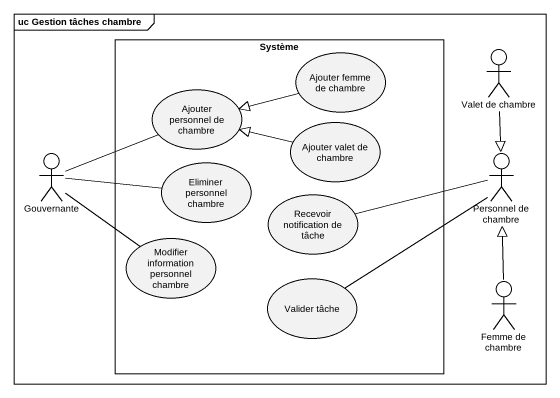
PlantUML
@startuml
mainframe uc Gestion tâches chambre
rectangle Système {
  usecase "Ajouter femme de chambre" as Ajouter_femme_de_chambre
  usecase "Ajouter personnel de chambre" as Ajouter_personnel_de_chambre
  usecase "Ajouter valet de chambre" as Ajouter_valet_de_chambre
  usecase "Eliminer personnel chambre" as Eliminer_personnel_chambre
  usecase "Recevoir notification de tâche" as Recevoir_notification_de
  usecase "Modifier information personnel chambre" as Modifier_information
  usecase "Valider tâche" as Valider_tâche
}
actor "Valet de chambre" as Valet_de_chambre
actor Gouvernante
actor "Personnel de chambre" as Personnel_de_chambre
actor "Femme de chambre" as Femme_de_chambre
Ajouter_femme_de_chambre -left-|> Ajouter_personnel_de_chambre
Valet_de_chambre --|> Personnel_de_chambre
Gouvernante -right- Ajouter_personnel_de_chambre
Gouvernante -right- Eliminer_personnel_chambre
Gouvernante -- Modifier_information
Ajouter_valet_de_chambre -left-|> Ajouter_personnel_de_chambre
Personnel_de_chambre -left- Recevoir_notification_de
Personnel_de_chambre -- Valider_tâche
Femme_de_chambre -up-|> Personnel_de_chambre
@enduml
